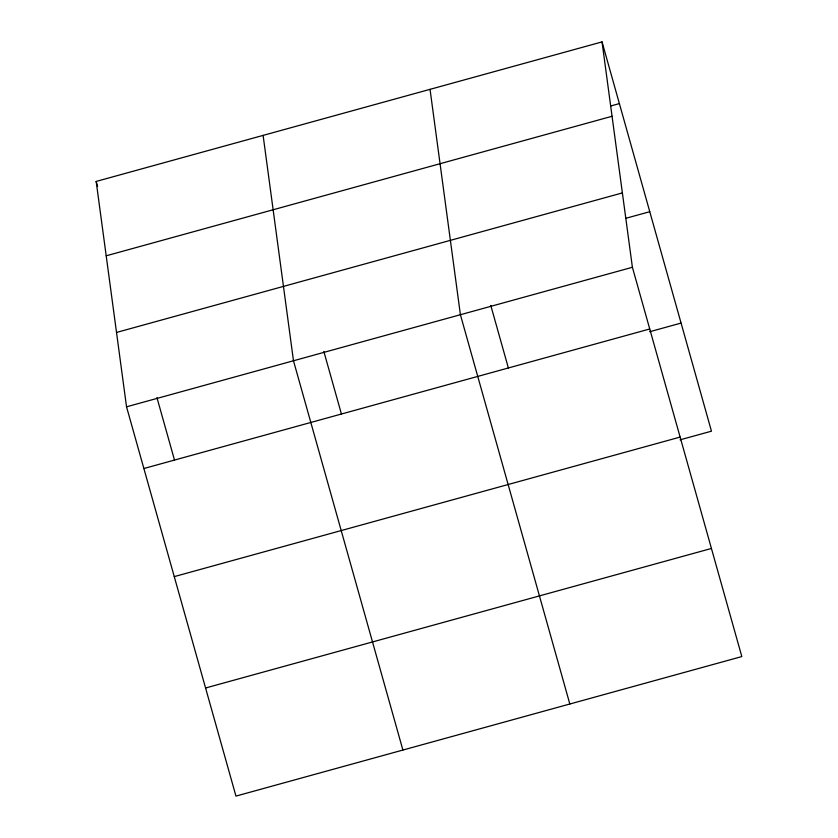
<?xml version="1.0" encoding="UTF-8"?>
<svg xmlns="http://www.w3.org/2000/svg" width="838" height="838" viewBox="0 0 838 838"><rect width="100%" height="100%" fill="white"/><g stroke="black" fill="none" stroke-linecap="round" stroke-linejoin="round"><path stroke-width="1.26" d="M602.04 41.9L632.397 267.28L741.819 656.563L235.96 796.1L126.538 406.818L96.181 181.437L602.04 41.9L711.462 431.182L680.068 439.835M610.588 106.028L619.376 103.598M106.196 255.81L612.054 116.273M116.524 332.445L622.383 192.908M625.913 218.278L649.764 211.7M126.538 406.818L632.397 267.28M143.885 468.515L649.743 328.978M649.691 331.733L681.074 323.08M174.273 576.617L680.131 437.08M205.582 687.998L711.431 548.461M490.785 305.451L508.383 368.018M569.83 704.004L460.408 314.721L430.041 89.341M323.856 351.499L341.443 414.066M402.9 750.052L293.478 360.769L263.111 135.389M96.181 181.437L97.596 186.476M156.926 397.547L174.514 460.114"/></g></svg>
